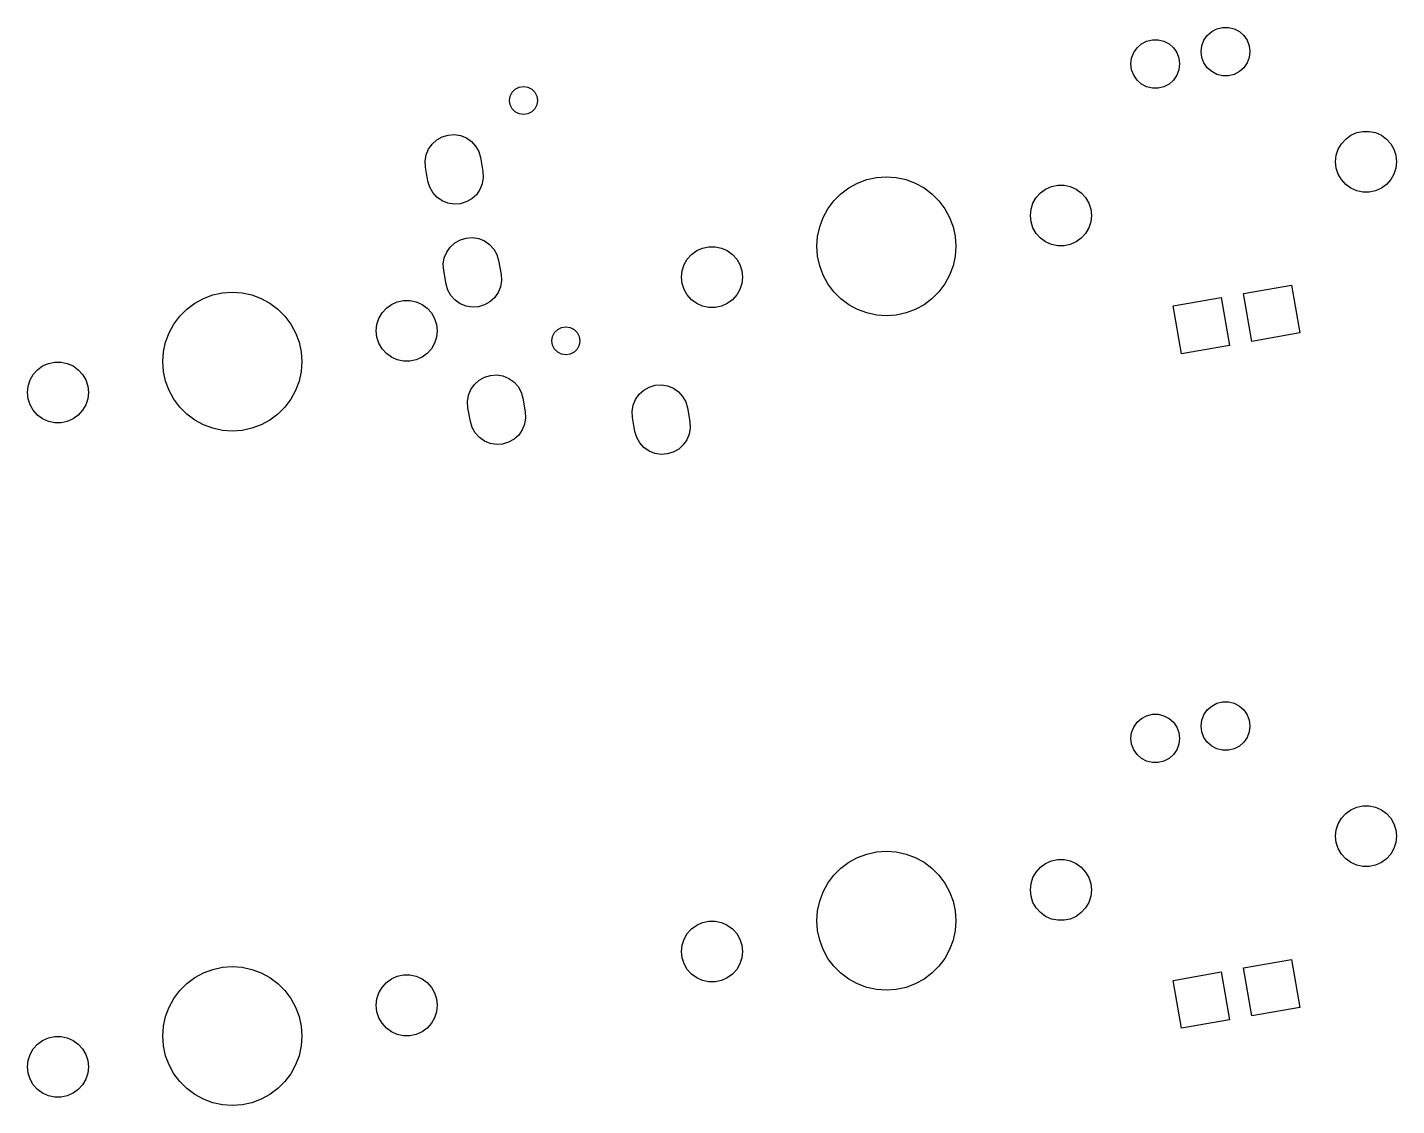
# Model space of a CAD drawing. Extents: x -139 to 23, y -82 to 9.
# Drawn here: x -92.53 to -53.26, y -28.32 to 2.6 of the extents above; entities that cross this region are included whole.
import ezdxf

# ---------------------------------------------------------------- set-up
doc = ezdxf.new("R2010")
doc.units = 0
doc.layers.add('BLACK', color=7, linetype='CONTINUOUS')

msp = doc.modelspace()

# ---------------------------------------------------------------- linework, layer by layer
at = {"layer": 'BLACK', "linetype": 'CONTINUOUS'}
for p, q in [((-58.7867, 2.22926), (-58.6911, 2.36784)), ((-58.6911, 2.36784), (-58.565, 2.47951)), ((-58.565, 2.47951), (-58.4159, 2.55776)), ((-58.4159, 2.55776), (-58.2524, 2.59806)), ((-58.2524, 2.59806), (-58.084, 2.59806)), ((-58.084, 2.59806), (-57.9205, 2.55776)), ((-57.9205, 2.55776), (-57.7714, 2.47951)), ((-57.7714, 2.47951), (-57.6454, 2.36784)), ((-57.6454, 2.36784), (-57.5497, 2.22926)), ((-60.8026, 1.8738), (-60.707, 2.01239)), ((-60.707, 2.01239), (-60.5809, 2.12405)), ((-60.5809, 2.12405), (-60.4318, 2.2023)), ((-60.4318, 2.2023), (-60.2683, 2.2426)), ((-60.2683, 2.2426), (-60.0999, 2.2426)), ((-60.0999, 2.2426), (-59.9364, 2.2023)), ((-59.9364, 2.2023), (-59.7873, 2.12405)), ((-59.7873, 2.12405), (-59.6613, 2.01239)), ((-59.6613, 2.01239), (-59.5656, 1.8738)), ((-58.8667, 1.90465), (-58.8464, 2.07182)), ((-58.8464, 2.07182), (-58.7867, 2.22926)), ((-57.5497, 2.22926), (-57.49, 2.07182)), ((-57.49, 2.07182), (-57.4697, 1.90465)), ((-60.8826, 1.5492), (-60.8623, 1.71636)), ((-60.8623, 1.71636), (-60.8026, 1.8738)), ((-59.5656, 1.8738), (-59.5059, 1.71636)), ((-59.5059, 1.71636), (-59.4856, 1.5492)), ((-58.8464, 1.73749), (-58.8667, 1.90465)), ((-58.7867, 1.58004), (-58.8464, 1.73749)), ((-58.6911, 1.44146), (-58.7867, 1.58004)), ((-57.5497, 1.58004), (-57.6454, 1.44146)), ((-57.49, 1.73749), (-57.5497, 1.58004)), ((-57.4697, 1.90465), (-57.49, 1.73749)), ((-60.8623, 1.38203), (-60.8826, 1.5492)), ((-60.8026, 1.22459), (-60.8623, 1.38203)), ((-60.707, 1.086), (-60.8026, 1.22459)), ((-59.5656, 1.22459), (-59.6613, 1.086)), ((-59.5059, 1.38203), (-59.5656, 1.22459)), ((-59.4856, 1.5492), (-59.5059, 1.38203)), ((-58.565, 1.3298), (-58.6911, 1.44146)), ((-58.4159, 1.25154), (-58.565, 1.3298)), ((-58.2524, 1.21125), (-58.4159, 1.25154)), ((-58.084, 1.21125), (-58.2524, 1.21125)), ((-57.9205, 1.25154), (-58.084, 1.21125)), ((-57.7714, 1.3298), (-57.9205, 1.25154)), ((-57.6454, 1.44146), (-57.7714, 1.3298)), ((-78.6276, 0.73691), (-78.5392, 0.825403)), ((-78.5392, 0.825403), (-78.4276, 0.882219)), ((-78.4276, 0.882219), (-78.304, 0.901796)), ((-78.304, 0.901796), (-78.1804, 0.882219)), ((-78.1804, 0.882219), (-78.0689, 0.825403)), ((-78.0689, 0.825403), (-77.9804, 0.73691)), ((-60.5809, 0.974342), (-60.707, 1.086)), ((-60.4318, 0.896087), (-60.5809, 0.974342)), ((-60.2683, 0.855789), (-60.4318, 0.896087)), ((-60.0999, 0.855789), (-60.2683, 0.855789)), ((-59.9364, 0.896087), (-60.0999, 0.855789)), ((-59.7873, 0.974342), (-59.9364, 0.896087)), ((-59.6613, 1.086), (-59.7873, 0.974342)), ((-78.704, 0.501796), (-78.6845, 0.625403)), ((-78.6845, 0.378189), (-78.704, 0.501796)), ((-78.6845, 0.625403), (-78.6276, 0.73691)), ((-77.9804, 0.73691), (-77.9236, 0.625403)), ((-77.9236, 0.625403), (-77.904, 0.501796)), ((-77.904, 0.501796), (-77.9236, 0.378189)), ((-78.6276, 0.266682), (-78.6845, 0.378189)), ((-78.5392, 0.178189), (-78.6276, 0.266682)), ((-78.4276, 0.121373), (-78.5392, 0.178189)), ((-78.304, 0.101796), (-78.4276, 0.121373)), ((-78.1804, 0.121373), (-78.304, 0.101796)), ((-78.0689, 0.178189), (-78.1804, 0.121373)), ((-77.9804, 0.266682), (-78.0689, 0.178189)), ((-77.9236, 0.378189), (-77.9804, 0.266682)), ((-54.4075, -0.421153), (-54.2286, -0.38312)), ((-54.2286, -0.38312), (-54.0457, -0.38312)), ((-54.0457, -0.38312), (-53.8667, -0.421153)), ((-81.0286, -0.893723), (-80.9258, -0.746977)), ((-80.9258, -0.746977), (-80.793, -0.626775)), ((-80.793, -0.626775), (-80.6367, -0.539145)), ((-80.6367, -0.539145), (-80.4649, -0.488479)), ((-80.4649, -0.488479), (-80.2861, -0.47732)), ((-80.2861, -0.47732), (-80.1093, -0.506225)), ((-80.1093, -0.506225), (-79.9434, -0.573747)), ((-79.9434, -0.573747), (-79.7966, -0.676499)), ((-79.7966, -0.676499), (-79.6764, -0.809329)), ((-54.9365, -0.897432), (-54.845, -0.739015)), ((-54.845, -0.739015), (-54.7226, -0.603075)), ((-54.7226, -0.603075), (-54.5746, -0.495555)), ((-54.5746, -0.495555), (-54.4075, -0.421153)), ((-53.8667, -0.421153), (-53.6996, -0.495555)), ((-53.6996, -0.495555), (-53.5516, -0.603075)), ((-53.5516, -0.603075), (-53.4292, -0.739015)), ((-53.4292, -0.739015), (-53.3378, -0.897432)), ((-81.125, -1.23645), (-81.0961, -1.05965)), ((-81.0961, -1.05965), (-81.0286, -0.893723)), ((-79.6764, -0.809329), (-79.5888, -0.965576)), ((-79.5888, -0.965576), (-79.5381, -1.1374)), ((-79.5381, -1.1374), (-79.4687, -1.53133)), ((-55.0121, -1.25333), (-54.993, -1.0714)), ((-54.993, -1.0714), (-54.9365, -0.897432)), ((-53.3378, -0.897432), (-53.2812, -1.0714)), ((-53.2812, -1.0714), (-53.2621, -1.25333)), ((-81.1138, -1.41524), (-81.125, -1.23645)), ((-81.0444, -1.80917), (-81.1138, -1.41524)), ((-79.4687, -1.53133), (-79.4575, -1.71012)), ((-54.993, -1.43525), (-55.0121, -1.25333)), ((-54.9365, -1.60922), (-54.993, -1.43525)), ((-53.2812, -1.43525), (-53.3378, -1.60922)), ((-53.2621, -1.25333), (-53.2812, -1.43525)), ((-80.9937, -1.981), (-81.0444, -1.80917)), ((-79.4864, -1.88692), (-79.554, -2.05285)), ((-79.4575, -1.71012), (-79.4864, -1.88692)), ((-68.9729, -2.00182), (-68.7232, -1.86548)), ((-68.7232, -1.86548), (-68.4566, -1.76606)), ((-68.4566, -1.76606), (-68.1786, -1.70559)), ((-68.1786, -1.70559), (-67.8949, -1.68529)), ((-67.8949, -1.68529), (-67.6111, -1.70559)), ((-67.6111, -1.70559), (-67.3331, -1.76606)), ((-67.3331, -1.76606), (-67.0666, -1.86548)), ((-67.0666, -1.86548), (-66.8169, -2.00182)), ((-63.1624, -1.96488), (-62.9835, -1.92685)), ((-62.9835, -1.92685), (-62.8006, -1.92685)), ((-62.8006, -1.92685), (-62.6217, -1.96488)), ((-54.845, -1.76764), (-54.9365, -1.60922)), ((-54.7226, -1.90358), (-54.845, -1.76764)), ((-54.5746, -2.0111), (-54.7226, -1.90358)), ((-53.5516, -1.90358), (-53.6996, -2.0111)), ((-53.4292, -1.76764), (-53.5516, -1.90358)), ((-53.3378, -1.60922), (-53.4292, -1.76764)), ((-80.9061, -2.13725), (-80.9937, -1.981)), ((-80.7859, -2.27007), (-80.9061, -2.13725)), ((-80.6391, -2.37283), (-80.7859, -2.27007)), ((-79.7895, -2.3198), (-79.9458, -2.40743)), ((-79.6567, -2.1996), (-79.7895, -2.3198)), ((-79.554, -2.05285), (-79.6567, -2.1996)), ((-69.4018, -2.37346), (-69.2006, -2.1723)), ((-69.2006, -2.1723), (-68.9729, -2.00182)), ((-66.8169, -2.00182), (-66.5892, -2.1723)), ((-66.5892, -2.1723), (-66.388, -2.37346)), ((-63.6914, -2.44116), (-63.5999, -2.28275)), ((-63.5999, -2.28275), (-63.4775, -2.14681)), ((-63.4775, -2.14681), (-63.3296, -2.03929)), ((-63.3296, -2.03929), (-63.1624, -1.96488)), ((-62.6217, -1.96488), (-62.4546, -2.03929)), ((-62.4546, -2.03929), (-62.3066, -2.14681)), ((-62.3066, -2.14681), (-62.1842, -2.28275)), ((-62.1842, -2.28275), (-62.0927, -2.44116)), ((-54.4075, -2.0855), (-54.5746, -2.0111)), ((-54.2286, -2.12353), (-54.4075, -2.0855)), ((-54.0457, -2.12353), (-54.2286, -2.12353)), ((-53.8667, -2.0855), (-54.0457, -2.12353)), ((-53.6996, -2.0111), (-53.8667, -2.0855)), ((-80.4732, -2.44035), (-80.6391, -2.37283)), ((-80.2964, -2.46925), (-80.4732, -2.44035)), ((-80.1176, -2.45809), (-80.2964, -2.46925)), ((-79.9458, -2.40743), (-80.1176, -2.45809)), ((-69.7086, -2.8509), (-69.5723, -2.60121)), ((-69.5723, -2.60121), (-69.4018, -2.37346)), ((-66.388, -2.37346), (-66.2175, -2.60121)), ((-66.2175, -2.60121), (-66.0812, -2.8509)), ((-63.7671, -2.79706), (-63.7479, -2.61514)), ((-63.7479, -2.61514), (-63.6914, -2.44116)), ((-62.0927, -2.44116), (-62.0362, -2.61514)), ((-62.0362, -2.61514), (-62.0171, -2.79706)), ((-69.8685, -3.39543), (-69.808, -3.11745)), ((-69.808, -3.11745), (-69.7086, -2.8509)), ((-66.0812, -2.8509), (-65.9817, -3.11745)), ((-65.9817, -3.11745), (-65.9213, -3.39543)), ((-63.7479, -2.97898), (-63.7671, -2.79706)), ((-63.6914, -3.15295), (-63.7479, -2.97898)), ((-62.0362, -2.97898), (-62.0927, -3.15295)), ((-62.0171, -2.79706), (-62.0362, -2.97898)), ((-80.272, -3.5812), (-80.1158, -3.49357)), ((-80.1158, -3.49357), (-79.944, -3.4429)), ((-79.944, -3.4429), (-79.7652, -3.43174)), ((-79.7652, -3.43174), (-79.5884, -3.46065)), ((-79.5884, -3.46065), (-79.4224, -3.52817)), ((-79.4224, -3.52817), (-79.2757, -3.63092)), ((-69.8888, -3.67919), (-69.8685, -3.39543)), ((-65.9213, -3.39543), (-65.901, -3.67919)), ((-63.5999, -3.31137), (-63.6914, -3.15295)), ((-63.4775, -3.44731), (-63.5999, -3.31137)), ((-63.3296, -3.55483), (-63.4775, -3.44731)), ((-62.3066, -3.44731), (-62.4546, -3.55483)), ((-62.1842, -3.31137), (-62.3066, -3.44731)), ((-62.0927, -3.15295), (-62.1842, -3.31137)), ((-80.5751, -4.01408), (-80.5076, -3.84815)), ((-80.5076, -3.84815), (-80.4049, -3.7014)), ((-80.4049, -3.7014), (-80.272, -3.5812)), ((-79.2757, -3.63092), (-79.1555, -3.76375)), ((-79.1555, -3.76375), (-79.0679, -3.92)), ((-79.0679, -3.92), (-79.0172, -4.09183)), ((-73.6056, -4.04701), (-73.4832, -3.91107)), ((-73.4832, -3.91107), (-73.3352, -3.80355)), ((-73.3352, -3.80355), (-73.1681, -3.72915)), ((-73.1681, -3.72915), (-72.9892, -3.69112)), ((-72.9892, -3.69112), (-72.8062, -3.69112)), ((-72.8062, -3.69112), (-72.6273, -3.72915)), ((-72.6273, -3.72915), (-72.4602, -3.80355)), ((-72.4602, -3.80355), (-72.3122, -3.91107)), ((-72.3122, -3.91107), (-72.1898, -4.04701)), ((-69.8685, -3.96295), (-69.8888, -3.67919)), ((-65.901, -3.67919), (-65.9213, -3.96295)), ((-63.1624, -3.62923), (-63.3296, -3.55483)), ((-62.9835, -3.66727), (-63.1624, -3.62923)), ((-62.8006, -3.66727), (-62.9835, -3.66727)), ((-62.6217, -3.62923), (-62.8006, -3.66727)), ((-62.4546, -3.55483), (-62.6217, -3.62923)), ((-80.6041, -4.19087), (-80.5751, -4.01408)), ((-80.5929, -4.36967), (-80.6041, -4.19087)), ((-79.0172, -4.09183), (-78.9477, -4.48575)), ((-73.7536, -4.3794), (-73.6971, -4.20543)), ((-73.6971, -4.20543), (-73.6056, -4.04701)), ((-72.1898, -4.04701), (-72.0984, -4.20543)), ((-72.0984, -4.20543), (-72.0418, -4.3794)), ((-69.808, -4.24094), (-69.8685, -3.96295)), ((-69.7086, -4.50749), (-69.808, -4.24094)), ((-65.9817, -4.24094), (-66.0812, -4.50749)), ((-65.9213, -3.96295), (-65.9817, -4.24094)), ((-80.5234, -4.76359), (-80.5929, -4.36967)), ((-78.9366, -4.66455), (-78.9655, -4.84134)), ((-78.9477, -4.48575), (-78.9366, -4.66455)), ((-73.7727, -4.56133), (-73.7536, -4.3794)), ((-73.7536, -4.74325), (-73.7727, -4.56133)), ((-72.0418, -4.3794), (-72.0227, -4.56133)), ((-72.0227, -4.56133), (-72.0418, -4.74325)), ((-69.5723, -4.75718), (-69.7086, -4.50749)), ((-66.0812, -4.50749), (-66.2175, -4.75718)), ((-87.4838, -5.17347), (-87.2172, -5.07406)), ((-87.2172, -5.07406), (-86.9392, -5.01358)), ((-86.9392, -5.01358), (-86.6555, -4.99329)), ((-86.6555, -4.99329), (-86.3717, -5.01358)), ((-86.3717, -5.01358), (-86.0937, -5.07406)), ((-86.0937, -5.07406), (-85.8272, -5.17347)), ((-80.4728, -4.93542), (-80.5234, -4.76359)), ((-80.3851, -5.09167), (-80.4728, -4.93542)), ((-80.2649, -5.2245), (-80.3851, -5.09167)), ((-79.033, -5.00727), (-79.1358, -5.15402)), ((-78.9655, -4.84134), (-79.033, -5.00727)), ((-73.6971, -4.91722), (-73.7536, -4.74325)), ((-73.6056, -5.07564), (-73.6971, -4.91722)), ((-73.4832, -5.21158), (-73.6056, -5.07564)), ((-72.1898, -5.07564), (-72.3122, -5.21158)), ((-72.0984, -4.91722), (-72.1898, -5.07564)), ((-72.0418, -4.74325), (-72.0984, -4.91722)), ((-69.4018, -4.98492), (-69.5723, -4.75718)), ((-69.2006, -5.18608), (-69.4018, -4.98492)), ((-66.388, -4.98492), (-66.5892, -5.18608)), ((-66.2175, -4.75718), (-66.388, -4.98492)), ((-57.6542, -5.03299), (-56.2784, -4.7904)), ((-57.4116, -6.40876), (-57.6542, -5.03299)), ((-56.2784, -4.7904), (-56.0359, -6.16618)), ((-88.1624, -5.68146), (-87.9612, -5.4803)), ((-87.9612, -5.4803), (-87.7335, -5.30981)), ((-87.7335, -5.30981), (-87.4838, -5.17347)), ((-85.8272, -5.17347), (-85.5775, -5.30981)), ((-85.5775, -5.30981), (-85.3497, -5.4803)), ((-85.3497, -5.4803), (-85.1486, -5.68146)), ((-82.3605, -5.59074), (-82.2381, -5.4548)), ((-82.2381, -5.4548), (-82.0901, -5.34728)), ((-82.0901, -5.34728), (-81.923, -5.27288)), ((-81.923, -5.27288), (-81.7441, -5.23485)), ((-81.7441, -5.23485), (-81.5612, -5.23485)), ((-81.5612, -5.23485), (-81.3823, -5.27288)), ((-81.3823, -5.27288), (-81.2151, -5.34728)), ((-81.2151, -5.34728), (-81.0672, -5.4548)), ((-81.0672, -5.4548), (-80.9448, -5.59074)), ((-80.1182, -5.32725), (-80.2649, -5.2245)), ((-79.9523, -5.39477), (-80.1182, -5.32725)), ((-79.7755, -5.42368), (-79.9523, -5.39477)), ((-79.5967, -5.41252), (-79.7755, -5.42368)), ((-79.4248, -5.36185), (-79.5967, -5.41252)), ((-79.2686, -5.27422), (-79.4248, -5.36185)), ((-79.1358, -5.15402), (-79.2686, -5.27422)), ((-73.3352, -5.3191), (-73.4832, -5.21158)), ((-73.1681, -5.3935), (-73.3352, -5.3191)), ((-72.9892, -5.43153), (-73.1681, -5.3935)), ((-72.8062, -5.43153), (-72.9892, -5.43153)), ((-72.6273, -5.3935), (-72.8062, -5.43153)), ((-72.4602, -5.3191), (-72.6273, -5.3935)), ((-72.3122, -5.21158), (-72.4602, -5.3191)), ((-68.9729, -5.35657), (-69.2006, -5.18608)), ((-68.7232, -5.49291), (-68.9729, -5.35657)), ((-68.4566, -5.59232), (-68.7232, -5.49291)), ((-67.0666, -5.49291), (-67.3331, -5.59232)), ((-66.8169, -5.35657), (-67.0666, -5.49291)), ((-66.5892, -5.18608), (-66.8169, -5.35657)), ((-59.6701, -5.38844), (-58.2943, -5.14586)), ((-59.4275, -6.76422), (-59.6701, -5.38844)), ((-58.2943, -5.14586), (-58.0518, -6.52163)), ((-88.3328, -5.90921), (-88.1624, -5.68146)), ((-85.1486, -5.68146), (-84.9781, -5.90921)), ((-82.5085, -5.92313), (-82.452, -5.74916)), ((-82.452, -5.74916), (-82.3605, -5.59074)), ((-80.9448, -5.59074), (-80.8533, -5.74916)), ((-80.8533, -5.74916), (-80.7968, -5.92313)), ((-68.1786, -5.6528), (-68.4566, -5.59232)), ((-67.8949, -5.67309), (-68.1786, -5.6528)), ((-67.6111, -5.6528), (-67.8949, -5.67309)), ((-67.3331, -5.59232), (-67.6111, -5.6528)), ((-88.5686, -6.42544), (-88.4692, -6.15889)), ((-88.4692, -6.15889), (-88.3328, -5.90921)), ((-84.9781, -5.90921), (-84.8418, -6.15889)), ((-84.8418, -6.15889), (-84.7423, -6.42544)), ((-82.5276, -6.10506), (-82.5085, -5.92313)), ((-82.5085, -6.28698), (-82.5276, -6.10506)), ((-80.7968, -5.92313), (-80.7776, -6.10506)), ((-80.7776, -6.10506), (-80.7968, -6.28698)), ((-77.4885, -6.39186), (-77.4689, -6.26825)), ((-77.4689, -6.26825), (-77.4121, -6.15674)), ((-77.4121, -6.15674), (-77.3236, -6.06825)), ((-77.3236, -6.06825), (-77.2121, -6.01144)), ((-77.2121, -6.01144), (-77.0885, -5.99186)), ((-77.0885, -5.99186), (-76.9649, -6.01144)), ((-76.9649, -6.01144), (-76.8534, -6.06825)), ((-76.8534, -6.06825), (-76.7649, -6.15674)), ((-76.7649, -6.15674), (-76.7081, -6.26825)), ((-76.7081, -6.26825), (-76.6885, -6.39186)), ((-56.0359, -6.16618), (-57.4116, -6.40876)), ((-88.6291, -6.70343), (-88.5686, -6.42544)), ((-84.7423, -6.42544), (-84.6819, -6.70343)), ((-82.452, -6.46095), (-82.5085, -6.28698)), ((-82.3605, -6.61937), (-82.452, -6.46095)), ((-82.2381, -6.75531), (-82.3605, -6.61937)), ((-80.9448, -6.61937), (-81.0672, -6.75531)), ((-80.8533, -6.46095), (-80.9448, -6.61937)), ((-80.7968, -6.28698), (-80.8533, -6.46095)), ((-77.4689, -6.51547), (-77.4885, -6.39186)), ((-77.4121, -6.62697), (-77.4689, -6.51547)), ((-77.3236, -6.71547), (-77.4121, -6.62697)), ((-76.7649, -6.62697), (-76.8534, -6.71547)), ((-76.7081, -6.51547), (-76.7649, -6.62697)), ((-76.6885, -6.39186), (-76.7081, -6.51547)), ((-58.0518, -6.52163), (-59.4275, -6.76422)), ((-92.0958, -7.11155), (-91.9287, -7.03715)), ((-91.9287, -7.03715), (-91.7498, -6.99911)), ((-91.7498, -6.99911), (-91.5668, -6.99911)), ((-91.5668, -6.99911), (-91.3879, -7.03715)), ((-91.3879, -7.03715), (-91.2208, -7.11155)), ((-88.6494, -6.98719), (-88.6291, -6.70343)), ((-88.6291, -7.27095), (-88.6494, -6.98719)), ((-84.6819, -6.70343), (-84.6616, -6.98719)), ((-84.6616, -6.98719), (-84.6819, -7.27095)), ((-82.0901, -6.86283), (-82.2381, -6.75531)), ((-81.923, -6.93723), (-82.0901, -6.86283)), ((-81.7441, -6.97526), (-81.923, -6.93723)), ((-81.5612, -6.97526), (-81.7441, -6.97526)), ((-81.3823, -6.93723), (-81.5612, -6.97526)), ((-81.2151, -6.86283), (-81.3823, -6.93723)), ((-81.0672, -6.75531), (-81.2151, -6.86283)), ((-77.2121, -6.77228), (-77.3236, -6.71547)), ((-77.0885, -6.79186), (-77.2121, -6.77228)), ((-76.9649, -6.77228), (-77.0885, -6.79186)), ((-76.8534, -6.71547), (-76.9649, -6.77228)), ((-92.4576, -7.51343), (-92.3662, -7.35501)), ((-92.3662, -7.35501), (-92.2438, -7.21907)), ((-92.2438, -7.21907), (-92.0958, -7.11155)), ((-91.2208, -7.11155), (-91.0728, -7.21907)), ((-91.0728, -7.21907), (-90.9504, -7.35501)), ((-90.9504, -7.35501), (-90.8589, -7.51343)), ((-88.5686, -7.54894), (-88.6291, -7.27095)), ((-84.6819, -7.27095), (-84.7423, -7.54894)), ((-79.5774, -7.52043), (-79.4212, -7.4328)), ((-79.4212, -7.4328), (-79.2494, -7.38213)), ((-79.2494, -7.38213), (-79.0706, -7.37097)), ((-79.0706, -7.37097), (-78.8938, -7.39988)), ((-78.8938, -7.39988), (-78.7279, -7.4674)), ((-92.5333, -7.86932), (-92.5142, -7.6874)), ((-92.5142, -7.6874), (-92.4576, -7.51343)), ((-90.8589, -7.51343), (-90.8024, -7.6874)), ((-90.8024, -7.6874), (-90.7833, -7.86932)), ((-88.4692, -7.81548), (-88.5686, -7.54894)), ((-88.3328, -8.06517), (-88.4692, -7.81548)), ((-84.8418, -7.81548), (-84.9781, -8.06517)), ((-84.7423, -7.54894), (-84.8418, -7.81548)), ((-79.8806, -7.95331), (-79.813, -7.78738)), ((-79.813, -7.78738), (-79.7103, -7.64063)), ((-79.7103, -7.64063), (-79.5774, -7.52043)), ((-78.7279, -7.4674), (-78.5811, -7.57015)), ((-78.5811, -7.57015), (-78.4609, -7.70298)), ((-78.4609, -7.70298), (-78.3733, -7.85923)), ((-74.9892, -7.92514), (-74.8563, -7.80494)), ((-74.8563, -7.80494), (-74.7001, -7.71731)), ((-74.7001, -7.71731), (-74.5282, -7.66664)), ((-74.5282, -7.66664), (-74.3494, -7.65548)), ((-74.3494, -7.65548), (-74.1727, -7.68439)), ((-74.1727, -7.68439), (-74.0067, -7.75191)), ((-74.0067, -7.75191), (-73.86, -7.85466)), ((-92.5142, -8.05124), (-92.5333, -7.86932)), ((-92.4576, -8.22522), (-92.5142, -8.05124)), ((-92.3662, -8.38363), (-92.4576, -8.22522)), ((-90.8589, -8.22522), (-90.9504, -8.38363)), ((-90.8024, -8.05124), (-90.8589, -8.22522)), ((-90.7833, -7.86932), (-90.8024, -8.05124)), ((-88.1624, -8.29292), (-88.3328, -8.06517)), ((-84.9781, -8.06517), (-85.1486, -8.29292)), ((-79.9095, -8.1301), (-79.8806, -7.95331)), ((-79.8983, -8.3089), (-79.9095, -8.1301)), ((-78.3733, -7.85923), (-78.3226, -8.03106)), ((-78.3226, -8.03106), (-78.2531, -8.42498)), ((-75.1883, -8.41461), (-75.1594, -8.23782)), ((-75.1594, -8.23782), (-75.0919, -8.07188)), ((-75.0919, -8.07188), (-74.9892, -7.92514)), ((-73.86, -7.85466), (-73.7398, -7.98749)), ((-73.7398, -7.98749), (-73.6521, -8.14374)), ((-73.6521, -8.14374), (-73.6015, -8.31557)), ((-92.2438, -8.51957), (-92.3662, -8.38363)), ((-92.0958, -8.62709), (-92.2438, -8.51957)), ((-91.9287, -8.7015), (-92.0958, -8.62709)), ((-91.2208, -8.62709), (-91.3879, -8.7015)), ((-91.0728, -8.51957), (-91.2208, -8.62709)), ((-90.9504, -8.38363), (-91.0728, -8.51957)), ((-87.9612, -8.49408), (-88.1624, -8.29292)), ((-87.7335, -8.66456), (-87.9612, -8.49408)), ((-85.3497, -8.49408), (-85.5775, -8.66456)), ((-85.1486, -8.29292), (-85.3497, -8.49408)), ((-79.8288, -8.70282), (-79.8983, -8.3089)), ((-78.242, -8.60378), (-78.2709, -8.78057)), ((-78.2531, -8.42498), (-78.242, -8.60378)), ((-75.1772, -8.59341), (-75.1883, -8.41461)), ((-75.1077, -8.98733), (-75.1772, -8.59341)), ((-73.6015, -8.31557), (-73.532, -8.70949)), ((-91.7498, -8.73953), (-91.9287, -8.7015)), ((-91.5668, -8.73953), (-91.7498, -8.73953)), ((-91.3879, -8.7015), (-91.5668, -8.73953)), ((-87.4838, -8.8009), (-87.7335, -8.66456)), ((-87.2172, -8.90032), (-87.4838, -8.8009)), ((-86.9392, -8.96079), (-87.2172, -8.90032)), ((-86.6555, -8.98109), (-86.9392, -8.96079)), ((-86.3717, -8.96079), (-86.6555, -8.98109)), ((-86.0937, -8.90032), (-86.3717, -8.96079)), ((-85.8272, -8.8009), (-86.0937, -8.90032)), ((-85.5775, -8.66456), (-85.8272, -8.8009)), ((-79.7782, -8.87465), (-79.8288, -8.70282)), ((-79.6905, -9.0309), (-79.7782, -8.87465)), ((-79.5703, -9.16373), (-79.6905, -9.0309)), ((-78.3384, -8.94651), (-78.4412, -9.09325)), ((-78.2709, -8.78057), (-78.3384, -8.94651)), ((-75.057, -9.15916), (-75.1077, -8.98733)), ((-73.5209, -8.88829), (-73.5498, -9.06508)), ((-73.532, -8.70949), (-73.5209, -8.88829)), ((-79.4236, -9.26648), (-79.5703, -9.16373)), ((-79.2577, -9.334), (-79.4236, -9.26648)), ((-79.0809, -9.36291), (-79.2577, -9.334)), ((-78.9021, -9.35175), (-79.0809, -9.36291)), ((-78.7302, -9.30108), (-78.9021, -9.35175)), ((-78.574, -9.21345), (-78.7302, -9.30108)), ((-78.4412, -9.09325), (-78.574, -9.21345)), ((-74.9694, -9.31541), (-75.057, -9.15916)), ((-74.8492, -9.44824), (-74.9694, -9.31541)), ((-73.72, -9.37776), (-73.8529, -9.49796)), ((-73.6173, -9.23101), (-73.72, -9.37776)), ((-73.5498, -9.06508), (-73.6173, -9.23101)), ((-74.7025, -9.55099), (-74.8492, -9.44824)), ((-74.5365, -9.61851), (-74.7025, -9.55099)), ((-74.3597, -9.64742), (-74.5365, -9.61851)), ((-74.1809, -9.63626), (-74.3597, -9.64742)), ((-74.0091, -9.58559), (-74.1809, -9.63626)), ((-73.8529, -9.49796), (-74.0091, -9.58559)), ((-58.6911, -16.976), (-58.565, -16.8644)), ((-58.565, -16.8644), (-58.4159, -16.7861)), ((-58.4159, -16.7861), (-58.2524, -16.7458)), ((-58.2524, -16.7458), (-58.084, -16.7458)), ((-58.084, -16.7458), (-57.9205, -16.7861)), ((-57.9205, -16.7861), (-57.7714, -16.8644)), ((-57.7714, -16.8644), (-57.6454, -16.976)), ((-60.707, -17.3315), (-60.5809, -17.2198)), ((-60.5809, -17.2198), (-60.4318, -17.1416)), ((-60.4318, -17.1416), (-60.2683, -17.1013)), ((-60.2683, -17.1013), (-60.0999, -17.1013)), ((-60.0999, -17.1013), (-59.9364, -17.1416)), ((-59.9364, -17.1416), (-59.7873, -17.2198)), ((-59.7873, -17.2198), (-59.6613, -17.3315)), ((-58.8667, -17.4392), (-58.8464, -17.2721)), ((-58.8464, -17.2721), (-58.7867, -17.1146)), ((-58.7867, -17.1146), (-58.6911, -16.976)), ((-57.6454, -16.976), (-57.5497, -17.1146)), ((-57.5497, -17.1146), (-57.49, -17.2721)), ((-57.49, -17.2721), (-57.4697, -17.4392)), ((-60.8826, -17.7947), (-60.8623, -17.6275)), ((-60.8623, -17.6275), (-60.8026, -17.4701)), ((-60.8026, -17.4701), (-60.707, -17.3315)), ((-59.6613, -17.3315), (-59.5656, -17.4701)), ((-59.5656, -17.4701), (-59.5059, -17.6275)), ((-59.5059, -17.6275), (-59.4856, -17.7947)), ((-58.8464, -17.6064), (-58.8667, -17.4392)), ((-58.7867, -17.7638), (-58.8464, -17.6064)), ((-57.49, -17.6064), (-57.5497, -17.7638)), ((-57.4697, -17.4392), (-57.49, -17.6064)), ((-60.8623, -17.9618), (-60.8826, -17.7947)), ((-60.8026, -18.1193), (-60.8623, -17.9618)), ((-59.5059, -17.9618), (-59.5656, -18.1193)), ((-59.4856, -17.7947), (-59.5059, -17.9618)), ((-58.6911, -17.9024), (-58.7867, -17.7638)), ((-58.565, -18.0141), (-58.6911, -17.9024)), ((-58.4159, -18.0923), (-58.565, -18.0141)), ((-57.7714, -18.0141), (-57.9205, -18.0923)), ((-57.6454, -17.9024), (-57.7714, -18.0141)), ((-57.5497, -17.7638), (-57.6454, -17.9024)), ((-60.707, -18.2579), (-60.8026, -18.1193)), ((-60.5809, -18.3695), (-60.707, -18.2579)), ((-60.4318, -18.4478), (-60.5809, -18.3695)), ((-60.2683, -18.4881), (-60.4318, -18.4478)), ((-59.9364, -18.4478), (-60.0999, -18.4881)), ((-59.7873, -18.3695), (-59.9364, -18.4478)), ((-59.6613, -18.2579), (-59.7873, -18.3695)), ((-59.5656, -18.1193), (-59.6613, -18.2579)), ((-58.2524, -18.1326), (-58.4159, -18.0923)), ((-58.084, -18.1326), (-58.2524, -18.1326)), ((-57.9205, -18.0923), (-58.084, -18.1326)), ((-60.0999, -18.4881), (-60.2683, -18.4881)), ((-54.845, -20.0829), (-54.7226, -19.947)), ((-54.7226, -19.947), (-54.5746, -19.8394)), ((-54.5746, -19.8394), (-54.4075, -19.765)), ((-54.4075, -19.765), (-54.2286, -19.727)), ((-54.2286, -19.727), (-54.0457, -19.727)), ((-54.0457, -19.727), (-53.8667, -19.765)), ((-53.8667, -19.765), (-53.6996, -19.8394)), ((-53.6996, -19.8394), (-53.5516, -19.947)), ((-53.5516, -19.947), (-53.4292, -20.0829)), ((-55.0121, -20.5972), (-54.993, -20.4153)), ((-54.993, -20.4153), (-54.9365, -20.2413)), ((-54.9365, -20.2413), (-54.845, -20.0829)), ((-53.4292, -20.0829), (-53.3378, -20.2413)), ((-53.3378, -20.2413), (-53.2812, -20.4153)), ((-53.2812, -20.4153), (-53.2621, -20.5972)), ((-54.993, -20.7791), (-55.0121, -20.5972)), ((-54.9365, -20.9531), (-54.993, -20.7791)), ((-53.2812, -20.7791), (-53.3378, -20.9531)), ((-53.2621, -20.5972), (-53.2812, -20.7791)), ((-68.7232, -21.2094), (-68.4566, -21.1099)), ((-68.4566, -21.1099), (-68.1786, -21.0495)), ((-68.1786, -21.0495), (-67.8949, -21.0292)), ((-67.8949, -21.0292), (-67.6111, -21.0495)), ((-67.6111, -21.0495), (-67.3331, -21.1099)), ((-67.3331, -21.1099), (-67.0666, -21.2094)), ((-54.845, -21.1115), (-54.9365, -20.9531)), ((-54.7226, -21.2475), (-54.845, -21.1115)), ((-53.4292, -21.1115), (-53.5516, -21.2475)), ((-53.3378, -20.9531), (-53.4292, -21.1115)), ((-69.4018, -21.7173), (-69.2006, -21.5162)), ((-69.2006, -21.5162), (-68.9729, -21.3457)), ((-68.9729, -21.3457), (-68.7232, -21.2094)), ((-67.0666, -21.2094), (-66.8169, -21.3457)), ((-66.8169, -21.3457), (-66.5892, -21.5162)), ((-66.5892, -21.5162), (-66.388, -21.7173)), ((-63.5999, -21.6266), (-63.4775, -21.4907)), ((-63.4775, -21.4907), (-63.3296, -21.3832)), ((-63.3296, -21.3832), (-63.1624, -21.3088)), ((-63.1624, -21.3088), (-62.9835, -21.2707)), ((-62.9835, -21.2707), (-62.8006, -21.2707)), ((-62.8006, -21.2707), (-62.6217, -21.3088)), ((-62.6217, -21.3088), (-62.4546, -21.3832)), ((-62.4546, -21.3832), (-62.3066, -21.4907)), ((-62.3066, -21.4907), (-62.1842, -21.6266)), ((-54.5746, -21.355), (-54.7226, -21.2475)), ((-54.4075, -21.4294), (-54.5746, -21.355)), ((-54.2286, -21.4674), (-54.4075, -21.4294)), ((-54.0457, -21.4674), (-54.2286, -21.4674)), ((-53.8667, -21.4294), (-54.0457, -21.4674)), ((-53.6996, -21.355), (-53.8667, -21.4294)), ((-53.5516, -21.2475), (-53.6996, -21.355)), ((-69.7086, -22.1948), (-69.5723, -21.9451)), ((-69.5723, -21.9451), (-69.4018, -21.7173)), ((-66.388, -21.7173), (-66.2175, -21.9451)), ((-66.2175, -21.9451), (-66.0812, -22.1948)), ((-63.7671, -22.1409), (-63.7479, -21.959)), ((-63.7479, -21.959), (-63.6914, -21.785)), ((-63.6914, -21.785), (-63.5999, -21.6266)), ((-62.1842, -21.6266), (-62.0927, -21.785)), ((-62.0927, -21.785), (-62.0362, -21.959)), ((-62.0362, -21.959), (-62.0171, -22.1409)), ((-69.808, -22.4613), (-69.7086, -22.1948)), ((-66.0812, -22.1948), (-65.9817, -22.4613)), ((-63.7479, -22.3229), (-63.7671, -22.1409)), ((-63.6914, -22.4968), (-63.7479, -22.3229)), ((-62.0362, -22.3229), (-62.0927, -22.4968)), ((-62.0171, -22.1409), (-62.0362, -22.3229)), ((-69.8888, -23.0231), (-69.8685, -22.7393)), ((-69.8685, -22.7393), (-69.808, -22.4613)), ((-65.9817, -22.4613), (-65.9213, -22.7393)), ((-65.9213, -22.7393), (-65.901, -23.0231)), ((-63.5999, -22.6552), (-63.6914, -22.4968)), ((-63.4775, -22.7912), (-63.5999, -22.6552)), ((-62.1842, -22.6552), (-62.3066, -22.7912)), ((-62.0927, -22.4968), (-62.1842, -22.6552)), ((-73.4832, -23.2549), (-73.3352, -23.1474)), ((-73.3352, -23.1474), (-73.1681, -23.073)), ((-73.1681, -23.073), (-72.9892, -23.035)), ((-72.9892, -23.035), (-72.8062, -23.035)), ((-72.8062, -23.035), (-72.6273, -23.073)), ((-72.6273, -23.073), (-72.4602, -23.1474)), ((-72.4602, -23.1474), (-72.3122, -23.2549)), ((-69.8685, -23.3068), (-69.8888, -23.0231)), ((-65.901, -23.0231), (-65.9213, -23.3068)), ((-63.3296, -22.8987), (-63.4775, -22.7912)), ((-63.1624, -22.9731), (-63.3296, -22.8987)), ((-62.9835, -23.0111), (-63.1624, -22.9731)), ((-62.8006, -23.0111), (-62.9835, -23.0111)), ((-62.6217, -22.9731), (-62.8006, -23.0111)), ((-62.4546, -22.8987), (-62.6217, -22.9731)), ((-62.3066, -22.7912), (-62.4546, -22.8987)), ((-73.7536, -23.7233), (-73.6971, -23.5493)), ((-73.6971, -23.5493), (-73.6056, -23.3909)), ((-73.6056, -23.3909), (-73.4832, -23.2549)), ((-72.3122, -23.2549), (-72.1898, -23.3909)), ((-72.1898, -23.3909), (-72.0984, -23.5493)), ((-72.0984, -23.5493), (-72.0418, -23.7233)), ((-69.808, -23.5848), (-69.8685, -23.3068)), ((-65.9213, -23.3068), (-65.9817, -23.5848)), ((-73.7727, -23.9052), (-73.7536, -23.7233)), ((-73.7536, -24.0871), (-73.7727, -23.9052)), ((-72.0418, -23.7233), (-72.0227, -23.9052)), ((-72.0227, -23.9052), (-72.0418, -24.0871)), ((-69.7086, -23.8514), (-69.808, -23.5848)), ((-69.5723, -24.1011), (-69.7086, -23.8514)), ((-66.0812, -23.8514), (-66.2175, -24.1011)), ((-65.9817, -23.5848), (-66.0812, -23.8514)), ((-86.9392, -24.3575), (-86.6555, -24.3372)), ((-86.6555, -24.3372), (-86.3717, -24.3575)), ((-73.6971, -24.2611), (-73.7536, -24.0871)), ((-73.6056, -24.4195), (-73.6971, -24.2611)), ((-72.0984, -24.2611), (-72.1898, -24.4195)), ((-72.0418, -24.0871), (-72.0984, -24.2611)), ((-69.4018, -24.3288), (-69.5723, -24.1011)), ((-69.2006, -24.53), (-69.4018, -24.3288)), ((-66.388, -24.3288), (-66.5892, -24.53)), ((-66.2175, -24.1011), (-66.388, -24.3288)), ((-57.6542, -24.3769), (-56.2784, -24.1343)), ((-56.2784, -24.1343), (-56.0359, -25.5101)), ((-87.9612, -24.8242), (-87.7335, -24.6537)), ((-87.7335, -24.6537), (-87.4838, -24.5174)), ((-87.4838, -24.5174), (-87.2172, -24.4179)), ((-87.2172, -24.4179), (-86.9392, -24.3575)), ((-86.3717, -24.3575), (-86.0937, -24.4179)), ((-86.0937, -24.4179), (-85.8272, -24.5174)), ((-85.8272, -24.5174), (-85.5775, -24.6537)), ((-85.5775, -24.6537), (-85.3497, -24.8242)), ((-82.2381, -24.7987), (-82.0901, -24.6912)), ((-82.0901, -24.6912), (-81.923, -24.6168)), ((-81.923, -24.6168), (-81.7441, -24.5787)), ((-81.7441, -24.5787), (-81.5612, -24.5787)), ((-81.5612, -24.5787), (-81.3823, -24.6168)), ((-81.3823, -24.6168), (-81.2151, -24.6912)), ((-81.2151, -24.6912), (-81.0672, -24.7987)), ((-73.4832, -24.5555), (-73.6056, -24.4195)), ((-73.3352, -24.663), (-73.4832, -24.5555)), ((-73.1681, -24.7374), (-73.3352, -24.663)), ((-72.9892, -24.7754), (-73.1681, -24.7374)), ((-72.6273, -24.7374), (-72.8062, -24.7754)), ((-72.4602, -24.663), (-72.6273, -24.7374)), ((-72.3122, -24.5555), (-72.4602, -24.663)), ((-72.1898, -24.4195), (-72.3122, -24.5555)), ((-68.9729, -24.7004), (-69.2006, -24.53)), ((-68.7232, -24.8368), (-68.9729, -24.7004)), ((-66.8169, -24.7004), (-67.0666, -24.8368)), ((-66.5892, -24.53), (-66.8169, -24.7004)), ((-59.6701, -24.7323), (-58.2943, -24.4897)), ((-59.4275, -26.1081), (-59.6701, -24.7323)), ((-58.2943, -24.4897), (-58.0518, -25.8655)), ((-57.4116, -25.7526), (-57.6542, -24.3769)), ((-88.3328, -25.2531), (-88.1624, -25.0253)), ((-88.1624, -25.0253), (-87.9612, -24.8242)), ((-85.3497, -24.8242), (-85.1486, -25.0253)), ((-85.1486, -25.0253), (-84.9781, -25.2531)), ((-82.5085, -25.267), (-82.452, -25.093)), ((-82.452, -25.093), (-82.3605, -24.9346)), ((-82.3605, -24.9346), (-82.2381, -24.7987)), ((-81.0672, -24.7987), (-80.9448, -24.9346)), ((-80.9448, -24.9346), (-80.8533, -25.093)), ((-80.8533, -25.093), (-80.7968, -25.267)), ((-72.8062, -24.7754), (-72.9892, -24.7754)), ((-68.4566, -24.9362), (-68.7232, -24.8368)), ((-68.1786, -24.9967), (-68.4566, -24.9362)), ((-67.8949, -25.017), (-68.1786, -24.9967)), ((-67.6111, -24.9967), (-67.8949, -25.017)), ((-67.3331, -24.9362), (-67.6111, -24.9967)), ((-67.0666, -24.8368), (-67.3331, -24.9362)), ((-88.5686, -25.7693), (-88.4692, -25.5028)), ((-88.4692, -25.5028), (-88.3328, -25.2531)), ((-84.9781, -25.2531), (-84.8418, -25.5028)), ((-84.8418, -25.5028), (-84.7423, -25.7693)), ((-82.5276, -25.4489), (-82.5085, -25.267)), ((-82.5085, -25.6309), (-82.5276, -25.4489)), ((-80.7968, -25.267), (-80.7776, -25.4489)), ((-80.7776, -25.4489), (-80.7968, -25.6309)), ((-56.0359, -25.5101), (-57.4116, -25.7526)), ((-88.6291, -26.0473), (-88.5686, -25.7693)), ((-84.7423, -25.7693), (-84.6819, -26.0473)), ((-82.452, -25.8048), (-82.5085, -25.6309)), ((-82.3605, -25.9632), (-82.452, -25.8048)), ((-80.8533, -25.8048), (-80.9448, -25.9632)), ((-80.7968, -25.6309), (-80.8533, -25.8048)), ((-58.0518, -25.8655), (-59.4275, -26.1081)), ((-88.6494, -26.3311), (-88.6291, -26.0473)), ((-84.6819, -26.0473), (-84.6616, -26.3311)), ((-82.2381, -26.0992), (-82.3605, -25.9632)), ((-82.0901, -26.2067), (-82.2381, -26.0992)), ((-81.923, -26.2811), (-82.0901, -26.2067)), ((-81.7441, -26.3191), (-81.923, -26.2811)), ((-81.3823, -26.2811), (-81.5612, -26.3191)), ((-81.2151, -26.2067), (-81.3823, -26.2811)), ((-81.0672, -26.0992), (-81.2151, -26.2067)), ((-80.9448, -25.9632), (-81.0672, -26.0992)), ((-92.4576, -26.8573), (-92.3662, -26.6989)), ((-92.3662, -26.6989), (-92.2438, -26.5629)), ((-92.2438, -26.5629), (-92.0958, -26.4554)), ((-92.0958, -26.4554), (-91.9287, -26.381)), ((-91.9287, -26.381), (-91.7498, -26.343)), ((-91.7498, -26.343), (-91.5668, -26.343)), ((-91.5668, -26.343), (-91.3879, -26.381)), ((-91.3879, -26.381), (-91.2208, -26.4554)), ((-91.2208, -26.4554), (-91.0728, -26.5629)), ((-91.0728, -26.5629), (-90.9504, -26.6989)), ((-90.9504, -26.6989), (-90.8589, -26.8573)), ((-88.6291, -26.6148), (-88.6494, -26.3311)), ((-88.5686, -26.8928), (-88.6291, -26.6148)), ((-84.6819, -26.6148), (-84.7423, -26.8928)), ((-84.6616, -26.3311), (-84.6819, -26.6148)), ((-81.5612, -26.3191), (-81.7441, -26.3191)), ((-92.5333, -27.2132), (-92.5142, -27.0313)), ((-92.5142, -27.0313), (-92.4576, -26.8573)), ((-90.8589, -26.8573), (-90.8024, -27.0313)), ((-90.8024, -27.0313), (-90.7833, -27.2132)), ((-88.4692, -27.1594), (-88.5686, -26.8928)), ((-84.7423, -26.8928), (-84.8418, -27.1594)), ((-92.5142, -27.3951), (-92.5333, -27.2132)), ((-92.4576, -27.5691), (-92.5142, -27.3951)), ((-90.8024, -27.3951), (-90.8589, -27.5691)), ((-90.7833, -27.2132), (-90.8024, -27.3951)), ((-88.3328, -27.409), (-88.4692, -27.1594)), ((-88.1624, -27.6368), (-88.3328, -27.409)), ((-84.9781, -27.409), (-85.1486, -27.6368)), ((-84.8418, -27.1594), (-84.9781, -27.409)), ((-92.3662, -27.7275), (-92.4576, -27.5691)), ((-92.2438, -27.8635), (-92.3662, -27.7275)), ((-92.0958, -27.971), (-92.2438, -27.8635)), ((-91.0728, -27.8635), (-91.2208, -27.971)), ((-90.9504, -27.7275), (-91.0728, -27.8635)), ((-90.8589, -27.5691), (-90.9504, -27.7275)), ((-87.9612, -27.838), (-88.1624, -27.6368)), ((-87.7335, -28.0084), (-87.9612, -27.838)), ((-85.3497, -27.838), (-85.5775, -28.0084)), ((-85.1486, -27.6368), (-85.3497, -27.838)), ((-91.9287, -28.0454), (-92.0958, -27.971)), ((-91.7498, -28.0834), (-91.9287, -28.0454)), ((-91.5668, -28.0834), (-91.7498, -28.0834)), ((-91.3879, -28.0454), (-91.5668, -28.0834)), ((-91.2208, -27.971), (-91.3879, -28.0454)), ((-87.4838, -28.1448), (-87.7335, -28.0084)), ((-87.2172, -28.2442), (-87.4838, -28.1448)), ((-86.9392, -28.3047), (-87.2172, -28.2442)), ((-86.0937, -28.2442), (-86.3717, -28.3047)), ((-85.8272, -28.1448), (-86.0937, -28.2442)), ((-85.5775, -28.0084), (-85.8272, -28.1448)), ((-86.6555, -28.325), (-86.9392, -28.3047)), ((-86.3717, -28.3047), (-86.6555, -28.325))]:
    msp.add_line(p, q, dxfattribs=at)

doc.saveas('drawing.dxf')
